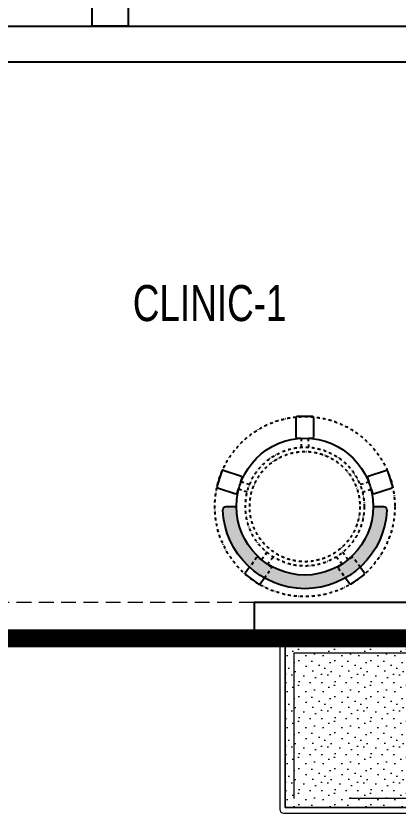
# Model space of a CAD drawing. Header units: feet. Extents: x 9275333 to 9283548, y -6870267 to -6855314.
# Drawn here: x 9278156 to 9279218, y -6860588 to -6858375 of the extents above; entities that cross this region are included whole.
import ezdxf

# ---------------------------------------------------------------- set-up
doc = ezdxf.new("R2010")
doc.units = ezdxf.units.FT
doc.header["$LTSCALE"] = 33
doc.header["$MEASUREMENT"] = 0
for name, pattern in [('a_p6_plan_L18$0$HIDDEN', [0.375, 0.25, -0.125]), ('ACAD_ISO03W100', [30, 12, -18]), ('DASHDOT2', [0.5, 0.25, -0.125, 0, -0.125]), ('HIDDEN2', [4.7624999999999975, 3.174999999999998, -1.587499999999999])]:
    doc.linetypes.add(name, pattern=pattern)
for name, color, linetype, lineweight in [('HATCH', 9, 'Continuous', 9), ('LENS-FURNITURE', 13, 'Continuous', 9), ('LENS-HATCH', 251, 'Continuous', 5), ('LENS-PARTITION', 21, 'Continuous', 25), ('LENS_CURTAIN', 5, 'a_p6_plan_L18$0$HIDDEN', 9), ('LENS_TEXT', 31, 'Continuous', 5), ('LK-FF&E FLOOR', 1, 'Continuous', 9), ('LK-FF&E WALL', 1, 'Continuous', 9), ('LK-FLUTTED FINISH', 20, 'Continuous', 30), ('LN-ELEVATION-1', 81, 'Continuous', 25), ('LN-ELEVATION-2', 103, 'Continuous', 20), ('LN-ELEVATION-5', 167, 'Continuous', 5)]:
    doc.layers.add(name, color=color, linetype=linetype, lineweight=lineweight)
doc.styles.get("Standard").update_dxf_attribs({"font": 'GILC____.TTF'})

# ---------------------------------------------------------------- blocks, each defined once
blk = doc.blocks.new('DR STOOL')
at = {"layer": 'HATCH'}
h = blk.add_hatch(dxfattribs=at)
h.set_pattern_fill('ANSI36', color=250, angle=-90.00000000000001)
h.set_pattern_definition([(315, (-227.8099174643867, 917.3997257252777), (6.173926083235043, -1.683798022700468), [7.9375, -1.587499999999999, 0, -1.587499999999999])])
edge = h.paths.add_edge_path()
edge.add_line((-190.0000000041909, 4.511094e-10), (-218.6899174675346, 4.511094e-10))
edge.add_arc((-218.6899174670689, 9.120000000388245), 9.119999999940092, 177.6119845363388, 269.9999999996136, ccw=False)
edge.add_arc((-1.8626451e-09, 3.565219e-10), 228.000000002257, 2.3880154632688004, 177.6119845367313, ccw=False)
edge.add_arc((218.6899174633436, 9.120000000497384), 9.120000000051716, -90.00000000034493, 2.3880154629299, ccw=False)
edge.add_line((218.6899174633436, 4.511094e-10), (190, 4.511094e-10))
edge.add_arc((-1.8626451e-09, 4.511094e-10), 190.000000001979, -1.27e-14, 180)
at = {"layer": 'LN-ELEVATION-1', "color": 1, "ltscale": 100}
for p, q in [((-128.6221585394814, 215.4841044476634), (-165.2704676063731, 189.0243927398114)), ((-124.7228340068832, 214.8545704018979), (-128.6221585394814, 215.4841044476634)), ((-112.6981821293011, 198.1996966340157), (-124.7228340068832, 214.8545704018979)), ((124.7553772013634, 214.9803744515593), (112.5488144652918, 198.2845540212292)), ((128.7014972954057, 215.5933048763618), (124.7553772013634, 214.9803744515593)), ((128.7014972954057, 215.5933048763618), (124.7553772013634, 214.9803744515593)), ((165.1911288509145, 188.915192311113), (128.7014972954057, 215.5933048763618)), ((165.1911288509145, 188.915192311113), (128.7014972954057, 215.5933048763618)), ((-165.2704676063731, 189.0243927398114), (-165.9069543029182, 185.0820035930228)), ((-165.9069543029182, 185.0820035930228), (-153.8003208162263, 168.3135803133482)), ((153.6734594982117, 168.4294150282658), (165.7973639420234, 185.0121775862135)), ((165.7973639420234, 185.0121775862135), (165.1911288509145, 188.915192311113)), ((165.7973639420234, 185.0121775862135), (165.1911288509145, 188.915192311113)), ((-191.2928382232785, -35.45407700946089), (-242.9550312487409, -52.24013893969095)), ((-187.9259491492994, -37.1695928365807), (-191.2928382232785, -35.45407700946089)), ((-184.1424400564283, -48.81403796559607), (-187.9259491492994, -37.1695928365807)), ((188.0651108901948, -36.96233201187715), (184.0504167033359, -49.19388854173303)), ((191.3981811110861, -35.27656588272658), (188.0651108901948, -36.96233201187715)), ((243.0100176925771, -52.21682526778022), (191.3981811110861, -35.27656588272658)), ((-242.9550312487409, -52.24013893969095), (-244.7482102331705, -55.75945052818861)), ((-244.7482102331705, -55.75945052818861), (-230.7800458371639, -98.74904560100549)), ((230.715890809428, -98.7280946081737), (244.8123673382215, -55.78040257930116)), ((244.8123673382215, -55.78040257930116), (243.0100176925771, -52.21682526778022)), ((-227.2218665438704, -100.5620286722478), (-175.5596735184081, -83.7759667420105)), ((-173.8639617776498, -80.4479453730819), (-177.8421125086024, -68.2044548037811)), ((-175.5596735184081, -83.7759667420105), (-173.8639617776498, -80.4479453730819)), ((177.6922140880488, -68.56540505095472), (173.8739495249465, -80.1985000452405)), ((173.8739495249465, -80.1985000452405), (175.5794035866856, -83.5704969359358)), ((175.5794035866856, -83.5704969359358), (227.1912401677109, -100.5107563209894)), ((-230.7800458371639, -98.74904560100549), (-227.2218665438704, -100.5620286722478)), ((227.1912401677109, -100.5107563209894), (230.715890809428, -98.7280946081737)), ((-22.72193054761737, -190.2142363802995), (-25.39390889601782, -192.886214728569)), ((-25.39390889601782, -192.886214728569), (-25.39390889601782, -247.2070584567482)), ((-10.47823652112856, -190.2142363802995), (-22.72193054761737, -190.2142363802995)), ((22.78362171910703, -190.2142363802995), (9.910054048988968, -190.2142363802995)), ((25.42475448176265, -192.8553691428751), (22.78362171910703, -190.2142363802995)), ((25.42475448176265, -247.1762128710543), (25.42475448176265, -192.8553691428751)), ((-25.39390889601782, -247.2070584567482), (-22.60096735274419, -250)), ((-22.60096735274419, -250), (22.60096735274419, -250)), ((22.60096735274419, -250), (25.42475448176265, -247.1762128710543))]:
    blk.add_line(p, q, dxfattribs=at)
at = {"layer": 'LN-ELEVATION-1', "linetype": 'DASHDOT2'}
for p, q in [((-92.92521573789418, 170.8129362839827), (-112.6981821293011, 198.1996966340157)), ((112.5488144652918, 198.2845540212292), (92.69529851106927, 171.1294289919315)), ((-153.8003208162263, 168.3135803133482), (-134.1093360339291, 141.0403694751003)), ((-103.4542870586738, 159.9154408004979), (-93.52748446213081, 167.0824927485227)), ((-88.15393704269081, 139.4771787207864), (-103.4542870586738, 159.9154408004979)), ((-93.52748446213081, 167.0824927485227), (-92.92521573789418, 170.8129362839827)), ((103.6608748426661, 159.8406005539291), (88.19885099539533, 139.4487815762331)), ((92.69529851106927, 171.1294289919315), (93.26858203159645, 167.4385604566923)), ((93.26858203159645, 167.4385604566923), (103.6608748426661, 159.8406005539291)), ((133.7372852512635, 141.1612321265929), (153.6734594982117, 168.4294150282658)), ((-134.1093360339291, 141.0403694751003), (-130.4219571123831, 140.4450534014686)), ((-130.4219571123831, 140.4450534014686), (-119.9844727469608, 147.9808124662595)), ((-119.9844727469608, 147.9808124662595), (-105.3687285655178, 126.9741353208374)), ((105.4096150295809, 126.94019481352), (120.1194891873747, 147.8074627162714)), ((120.1194891873747, 147.8074627162714), (130.0033113472163, 140.5812532722048)), ((130.0033113472163, 140.5812532722048), (133.7372852512635, 141.1612321265929)), ((-159.954806596972, -40.49024384317454), (-184.1424400564283, -48.81403796559607)), ((184.0504167033359, -49.19388854173303), (159.8786162491887, -40.79004861696012)), ((-177.8421125086024, -68.2044548037811), (-153.4148110738024, -60.73628028803068)), ((153.3006618716754, -61.02382378749462), (177.6922140880488, -68.56540505095472)), ((-10.92024635523557, -164.6382343793375), (-10.47823652112856, -190.2142363802995)), ((9.910054048988968, -190.2142363802995), (10.35584833659231, -164.674698740353))]:
    blk.add_line(p, q, dxfattribs=at)
at = {"layer": 'LN-ELEVATION-1', "color": 1, "ltscale": 100}
blk.add_lwpolyline([(-190.0000000023283, 0), (-218.6899174656719, 0, -0.4264743413925903), (-227.8019973598421, 9.5, -0.959166304662544), (227.8019973593764, 9.5, -0.4264743413925903), (218.6899174647406, 0), (190.0000000013969, 0)], format="xyb", dxfattribs=at)
at = {"layer": 'LN-ELEVATION-1', "linetype": 'DASHDOT2'}
for radius in [250, 165, 153]:
    blk.add_circle((0, 0), radius, dxfattribs=at)
at = {"layer": 'LN-ELEVATION-1', "color": 1, "ltscale": 100}
blk.add_circle((0, 0), 190, dxfattribs=at)
blk = doc.blocks.new('3 seater Bench 1385')
at = {"layer": 'LENS-HATCH', "lineweight": 0}
h = blk.add_hatch(dxfattribs=at)
h.set_pattern_fill('STIP1', color=177, scale=100, angle=269.9999999999999, pattern_type=2)
h.set_pattern_definition([(270, (6617025.245374651, -170439.1063060568), (100, -1.516e-13), [0, -100]), (270, (6617009.245374652, -170451.1063060568), (100, -1.516e-13), [0, -100]), (270, (6616985.245374652, -170446.1063060568), (100, -1.516e-13), [0, -100]), (270, (6616962.245374652, -170481.1063060568), (100, -1.516e-13), [0, -100]), (270, (6616998.245374652, -170478.1063060568), (100, -1.516e-13), [0, -100]), (270, (6617022.245374652, -170505.1063060568), (100, -1.516e-13), [0, -100]), (270, (6617029.245374651, -170470.1063060568), (100, -1.516e-13), [0, -100]), (270, (6616988.245374651, -170512.1063060568), (100, -1.516e-13), [0, -100]), (270, (6616956.245374652, -170507.1063060568), (100, -1.516e-13), [0, -100]), (270, (6616941.245374651, -170433.1063060568), (100, -1.516e-13), [0, -100]), (270, (6616961.245374652, -170451.1063060568), (100, -1.516e-13), [0, -100]), (270, (6616942.245374652, -170465.1063060568), (100, -1.516e-13), [0, -100]), (270, (6617006.245374652, -170526.1063060568), (100, -1.516e-13), [0, -100]), (270, (6616981.245374652, -170494.1063060568), (100, -1.516e-13), [0, -100]), (270, (6617014.245374652, -170486.1063060568), (100, -1.516e-13), [0, -100]), (270, (6617005.245374651, -170503.1063060568), (100, -1.516e-13), [0, -100]), (270, (6616978.245374651, -170467.1063060568), (100, -1.516e-13), [0, -100]), (270, (6617032.245374652, -170495.1063060568), (100, -1.516e-13), [0, -100]), (270, (6616973.245374651, -170526.1063060568), (100, -1.516e-13), [0, -100]), (270, (6616943.245374651, -170523.1063060568), (100, -1.516e-13), [0, -100])])
h.paths.add_polyline_path([(677.5000000004657, 227.5), (225.8333333334885, 227.5), (225.8333333334885, -227.5), (677.5000000004657, -227.5)])
h.paths.add_polyline_path([(-225.8333333334885, 227.5), (225.8333333334885, 227.5), (225.8333333334885, -227.5), (-225.8333333334885, -227.5)])
h.paths.add_polyline_path([(-677.5000000004657, 227.5), (-225.8333333334885, 227.5), (-225.8333333334885, -227.5), (-677.5000000004657, -227.5)])
at = {"layer": 'LN-ELEVATION-2', "ltscale": 0.5}
for points in [[(-677.5000000004657, 227.5), (-225.8333333334885, 227.5), (-225.8333333334885, -227.5), (-677.5000000004657, -227.5)], [(-225.8333333334885, 227.5), (225.8333333334885, 227.5), (225.8333333334885, -227.5), (-225.8333333334885, -227.5)], [(677.5000000004657, 227.5), (225.8333333334885, 227.5), (225.8333333334885, -227.5), (677.5000000004657, -227.5)]]:
    blk.add_lwpolyline(points, close=True, dxfattribs=at)
at = {"layer": 'LN-ELEVATION-5', "ltscale": 0.5}
blk.add_lwpolyline([(682.4999999995343, 242.5), (-682.5000000004655, 242.5, 0.4142135623730951), (-692.5000000004655, 232.5), (-692.5000000004655, -232.5, 0.4142135623730951), (-682.5000000004655, -242.5), (682.4999999995343, -242.5, 0.4142135623730951), (692.4999999995343, -232.5), (692.4999999995343, 232.5, 0.4142135623730951)], format="xyb", close=True, dxfattribs=at)
blk.add_lwpolyline([(677.4999999995343, 227.5), (-677.5000000004657, 227.5), (-677.5000000004657, -227.5), (677.4999999995343, -227.5)], close=True, dxfattribs=at)
at = {"layer": 'LN-ELEVATION-5', "linetype": 'HIDDEN2', "ltscale": 11}
blk.add_lwpolyline([(-652.5000000004657, 202.5), (652.5000000004657, 202.5), (652.5000000004657, -202.5), (-652.5000000004657, -202.5)], close=True, dxfattribs=at)

msp = doc.modelspace()

# ---------------------------------------------------------------- linework, layer by layer
at = {"layer": 'LENS-PARTITION'}
for points in [[(9278367.9252278, -6856903.500000001), (9278467.9252278, -6856903.500000001), (9278467.9252278, -6858403.5), (9278367.9252278, -6858403.5)], [(9277517.9252278, -6858403.5), (9280017.9252278, -6858403.5), (9280017.9252278, -6858503.5), (9277517.9252278, -6858503.5)], [(9278817.9252278, -6860103.5), (9280346.012289999, -6860103.5), (9280346.012289999, -6860003.5), (9278817.9252278, -6860003.5)]]:
    msp.add_lwpolyline(points, close=True, dxfattribs=at)
at = {"layer": 'LENS_CURTAIN', "ltscale": 5}
msp.add_lwpolyline([(9278067.9252278, -6860103.5), (9278817.9252278, -6860103.5), (9278817.9252278, -6860003.5), (9278067.9252278, -6860003.5)], close=True, dxfattribs=at)
at = {"layer": 'LK-FF&E WALL'}
msp.add_lwpolyline([(9277967.9252278, -6858403.5), (9278367.9252278, -6858403.5), (9278367.9252278, -6858003.499999999), (9277967.9252278, -6858003.499999999)], close=True, dxfattribs=at)
at = {"layer": 'LK-FLUTTED FINISH', "linetype": 'ACAD_ISO03W100', "ltscale": 0.05, "const_width": 50}
msp.add_lwpolyline([(9276667.925227799, -6860103.5), (9280346.012289999, -6860103.5)], dxfattribs=at)

# ---------------------------------------------------------------- block references
at = {"layer": 'LENS-FURNITURE', "rotation": 180}
msp.add_blockref('DR STOOL', (9278958.785781706, -6859737.616195523), dxfattribs=at)
at = {"layer": 'LK-FF&E FLOOR'}
msp.add_blockref('3 seater Bench 1385', (9279581.9687589, -6860346), dxfattribs=at)

# ---------------------------------------------------------------- texts
at = {"layer": 'LENS_TEXT', "linetype": 'Continuous', "ltscale": 3, "insert": (9278694.446855815, -6859173.117558667), "char_height": 100, "attachment_point": 5}
msp.add_mtext_dynamic_manual_height_columns('CLINIC-1', width=927.1387231263549, gutter_width=0.9999999999999992, heights=[0], dxfattribs=at)

doc.saveas('drawing.dxf')
